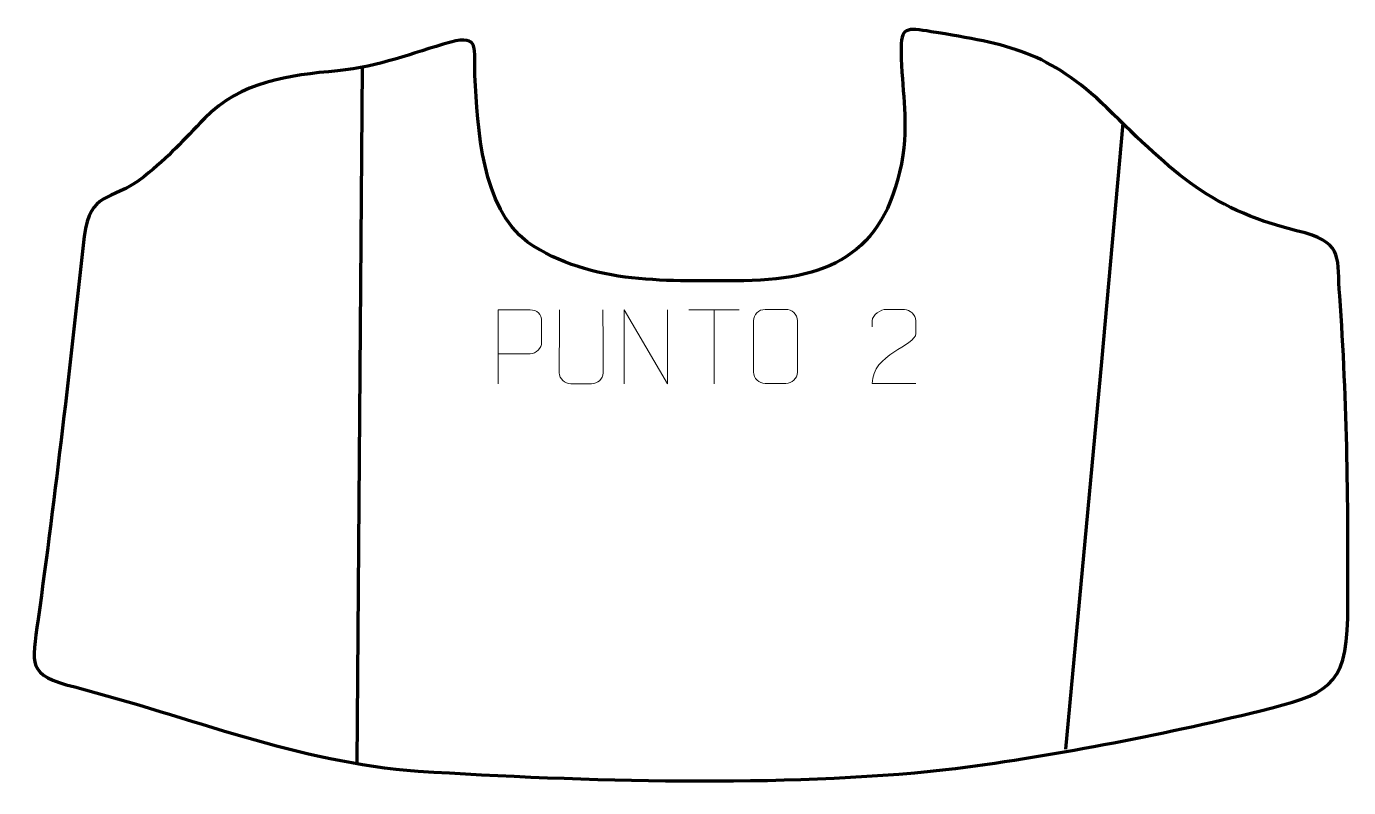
# Model space of a CAD drawing. Header units: millimetres. Extents: x -236 to 210, y -94 to 163.
import ezdxf

# ---------------------------------------------------------------- set-up
doc = ezdxf.new("R2010")
doc.units = ezdxf.units.MM
doc.header["$MEASUREMENT"] = 0
doc.layers.add('layer 2', color=7, linetype='Continuous')
doc.layers.add('layer 3', color=7, linetype='Continuous')

msp = doc.modelspace()

# ---------------------------------------------------------------- linework, layer by layer
at = {"layer": 'layer 2', "color": 142, "lineweight": 158}
msp.add_open_spline([(-124.2254, -86.2483), (-124.2254, -86.2483), (-122.4574, 148.8539), (-122.4574, 148.8539)], degree=3, dxfattribs=at)
msp.add_open_spline([(134.1302, 129.881), (134.1302, 129.881), (126.9582, 49.4259), (126.9582, 49.4259), (126.9582, 49.4259), (126.9582, 49.4259), (114.7875, -81.4108), (114.7875, -81.4108)], degree=3, knots=[0, 0, 0, 0, 0.33333333, 0.33333333, 0.33333333, 0.33333333, 1, 1, 1, 1], dxfattribs=at)
at = {"layer": 'layer 3', "color": 242, "lineweight": 158}
msp.add_open_spline([(-216.4666, 91.6676), (-214.0331, 107.5129), (-208.3398, 102.6423), (-196.249, 111.8619), (-196.249, 111.8619), (-187.4684, 118.8459), (-183.2416, 123.9776), (-175.7352, 131.5841), (-175.7352, 131.5841), (-163.4953, 143.9874), (-147.583, 146.1781), (-130.8676, 147.5601), (-130.8676, 147.5601), (-116.3779, 149.1689), (-106.2883, 153.4178), (-92.7191, 157.3215), (-92.7191, 157.3215), (-82.806, 159.8198), (-84.8413, 155.0745), (-84.5192, 146.0119), (-84.5192, 146.0119), (-83.7469, 128.324), (-82.1391, 101.313), (-66.8108, 89.803), (-66.8108, 89.803), (-45.0168, 74.975), (-18.9198, 76.7745), (6.2428, 76.7456), (6.2428, 76.7456), (36.9765, 77.1554), (54.6203, 87.1981), (59.9333, 119.1123), (59.9333, 119.1123), (61.6518, 132.9236), (59.547, 141.0163), (59.2947, 154.0939), (59.2947, 154.0939), (59.1309, 162.5853), (60.982, 162.1241), (69.4922, 160.8213), (69.4922, 160.8213), (95.5353, 156.6207), (109.2936, 154.011), (128.8038, 135.0762), (128.8038, 135.0762), (151.6074, 112.8487), (163.5423, 100.3514), (195.7238, 92.9039), (195.7238, 92.9039), (208.8665, 88.8395), (206.294, 84.3671), (207.3417, 71.6036), (207.3417, 71.6036), (209.9557, 36.1666), (210.3394, -1.5201), (210.0673, -37.0993), (210.0673, -37.0993), (209.6032, -60.8358), (202.6564, -62.8322), (180.6064, -68.4284), (180.6064, -68.4284), (146.5398, -76.6686), (109.2029, -83.9802), (74.4353, -88.2616), (74.4353, -88.2616), (19.0318, -94.3211), (-47.7255, -92.2162), (-103.7203, -88.765), (-103.7203, -88.765), (-144.1991, -85.8541), (-180.7777, -70.3416), (-219.6123, -60.3745), (-219.6123, -60.3745), (-235.9067, -56.1925), (-234.0988, -53.1376), (-231.952, -37.5313), (-231.952, -37.5313), (-226.0929, 5.3322), (-221.0549, 48.6446), (-216.4666, 91.6676)], degree=3, knots=[0, 0, 0, 0, 0.04761905, 0.04761905, 0.04761905, 0.04761905, 0.0952381, 0.0952381, 0.0952381, 0.0952381, 0.14285714, 0.14285714, 0.14285714, 0.14285714, 0.19047619, 0.19047619, 0.19047619, 0.19047619, 0.23809524, 0.23809524, 0.23809524, 0.23809524, 0.28571429, 0.28571429, 0.28571429, 0.28571429, 0.33333333, 0.33333333, 0.33333333, 0.33333333, 0.38095238, 0.38095238, 0.38095238, 0.38095238, 0.42857143, 0.42857143, 0.42857143, 0.42857143, 0.47619048, 0.47619048, 0.47619048, 0.47619048, 0.52380952, 0.52380952, 0.52380952, 0.52380952, 0.57142857, 0.57142857, 0.57142857, 0.57142857, 0.61904762, 0.61904762, 0.61904762, 0.61904762, 0.66666667, 0.66666667, 0.66666667, 0.66666667, 0.71428571, 0.71428571, 0.71428571, 0.71428571, 0.76190476, 0.76190476, 0.76190476, 0.76190476, 0.80952381, 0.80952381, 0.80952381, 0.80952381, 0.85714286, 0.85714286, 0.85714286, 0.85714286, 0.9047619, 0.9047619, 0.9047619, 0.9047619, 1, 1, 1, 1], dxfattribs=at)
at = {"layer": 'layer 3', "color": 250, "lineweight": 9}
for points, knots in [([(-76.6765, 42.0007), (-76.6765, 42.0007), (-76.6765, 66.9543), (-76.6765, 66.9543), (-76.6765, 66.9543), (-73.0815, 66.9543), (-69.4862, 66.9543), (-65.8908, 66.9543), (-65.8908, 66.9543), (-63.5656, 66.9164), (-62.0082, 65.4263), (-62.0124, 63.0602), (-62.0124, 63.0602), (-62.0128, 61.0245), (-62.0128, 57.9652), (-62.0124, 55.9292), (-62.0124, 55.9292), (-62.0189, 54.0538), (-63.8311, 52.1119), (-65.8407, 52.0928), (-65.8407, 52.0928), (-65.8407, 52.0928), (-76.6765, 52.0928), (-76.6765, 52.0928)], [0, 0, 0, 0, 0.14285714, 0.14285714, 0.14285714, 0.14285714, 0.28571429, 0.28571429, 0.28571429, 0.28571429, 0.42857143, 0.42857143, 0.42857143, 0.42857143, 0.57142857, 0.57142857, 0.57142857, 0.57142857, 0.71428571, 0.71428571, 0.71428571, 0.71428571, 1, 1, 1, 1]), ([(-41.3264, 66.9583), (-41.3268, 61.4188), (-41.231, 51.217), (-41.2306, 45.6766), (-41.2306, 45.6766), (-41.3704, 43.4371), (-43.0476, 42.0109), (-45.1953, 42.0004), (-45.1953, 42.0004), (-47.5272, 42.0008), (-49.8591, 42.0008), (-52.1906, 42.0004), (-52.1906, 42.0004), (-54.1156, 41.8989), (-56.0877, 43.7154), (-56.0765, 45.6599), (-56.0765, 45.6599), (-56.0762, 51.2218), (-55.9808, 61.3972), (-55.9812, 66.9583)], [0, 0, 0, 0, 0.16666667, 0.16666667, 0.16666667, 0.16666667, 0.33333333, 0.33333333, 0.33333333, 0.33333333, 0.5, 0.5, 0.5, 0.5, 0.66666667, 0.66666667, 0.66666667, 0.66666667, 1, 1, 1, 1]), ([(-34.2154, 42.0046), (-34.2154, 42.0046), (-34.2154, 66.9581), (-34.2154, 66.9581), (-34.2154, 66.9581), (-34.2154, 66.9581), (-19.5606, 42.0046), (-19.5606, 42.0046), (-19.5606, 42.0046), (-19.5606, 42.0046), (-19.5606, 66.9581), (-19.5606, 66.9581)], [0, 0, 0, 0, 0.25, 0.25, 0.25, 0.25, 0.5, 0.5, 0.5, 0.5, 1, 1, 1, 1]), ([(13.408, 67.0579), (15.7337, 67.0579), (18.0598, 67.0579), (20.3859, 67.0579), (20.3859, 67.0579), (22.3325, 67.0935), (24.3239, 65.6019), (24.3506, 63.1643), (24.3506, 63.1643), (24.3502, 57.4174), (24.3502, 51.6701), (24.3506, 45.9224), (24.3506, 45.9224), (24.2108, 43.599), (22.5336, 42.1194), (20.3859, 42.1086), (20.3859, 42.1086), (18.054, 42.109), (15.7221, 42.109), (13.3906, 42.1086), (13.3906, 42.1086), (11.4656, 42.0032), (9.4935, 43.8877), (9.5047, 45.905), (9.5047, 45.905), (9.505, 51.6751), (9.505, 57.4448), (9.5047, 63.2141), (9.5047, 63.2141), (9.5089, 65.3522), (11.2556, 67.0714), (13.408, 67.0579)], [0, 0, 0, 0, 0.11111111, 0.11111111, 0.11111111, 0.11111111, 0.22222222, 0.22222222, 0.22222222, 0.22222222, 0.33333333, 0.33333333, 0.33333333, 0.33333333, 0.44444444, 0.44444444, 0.44444444, 0.44444444, 0.55555556, 0.55555556, 0.55555556, 0.55555556, 0.66666667, 0.66666667, 0.66666667, 0.66666667, 0.77777778, 0.77777778, 0.77777778, 0.77777778, 1, 1, 1, 1]), ([(64.299, 42.0943), (59.3846, 42.0946), (54.4702, 42.0946), (49.5561, 42.0943), (49.5561, 42.0943), (49.5561, 52.0266), (64.2071, 54.6678), (64.299, 58.9781), (64.299, 58.9781), (64.2987, 60.4022), (64.2987, 61.8259), (64.299, 63.2492), (64.299, 63.2492), (64.2821, 65.3263), (62.1593, 67.0511), (60.4883, 67.0684), (60.4883, 67.0684), (58.4151, 67.068), (56.3422, 67.068), (54.2698, 67.0684), (54.2698, 67.0684), (52.4477, 67.0849), (49.623, 65.2928), (49.5561, 63.1992), (49.5561, 63.1992), (49.5561, 63.1992), (49.5561, 61.1444), (49.5561, 61.1444)], [0, 0, 0, 0, 0.125, 0.125, 0.125, 0.125, 0.25, 0.25, 0.25, 0.25, 0.375, 0.375, 0.375, 0.375, 0.5, 0.5, 0.5, 0.5, 0.625, 0.625, 0.625, 0.625, 0.75, 0.75, 0.75, 0.75, 1, 1, 1, 1])]:
    msp.add_open_spline(points, degree=3, knots=knots, dxfattribs=at)
for points in [[(-3.832, 42.0009), (-3.832, 42.0009), (-3.832, 66.9544), (-3.832, 66.9544)], [(-12.3258, 66.9309), (-12.3258, 66.9309), (4.6614, 66.9309), (4.6614, 66.9309)]]:
    msp.add_open_spline(points, degree=3, dxfattribs=at)

doc.saveas('drawing.dxf')
